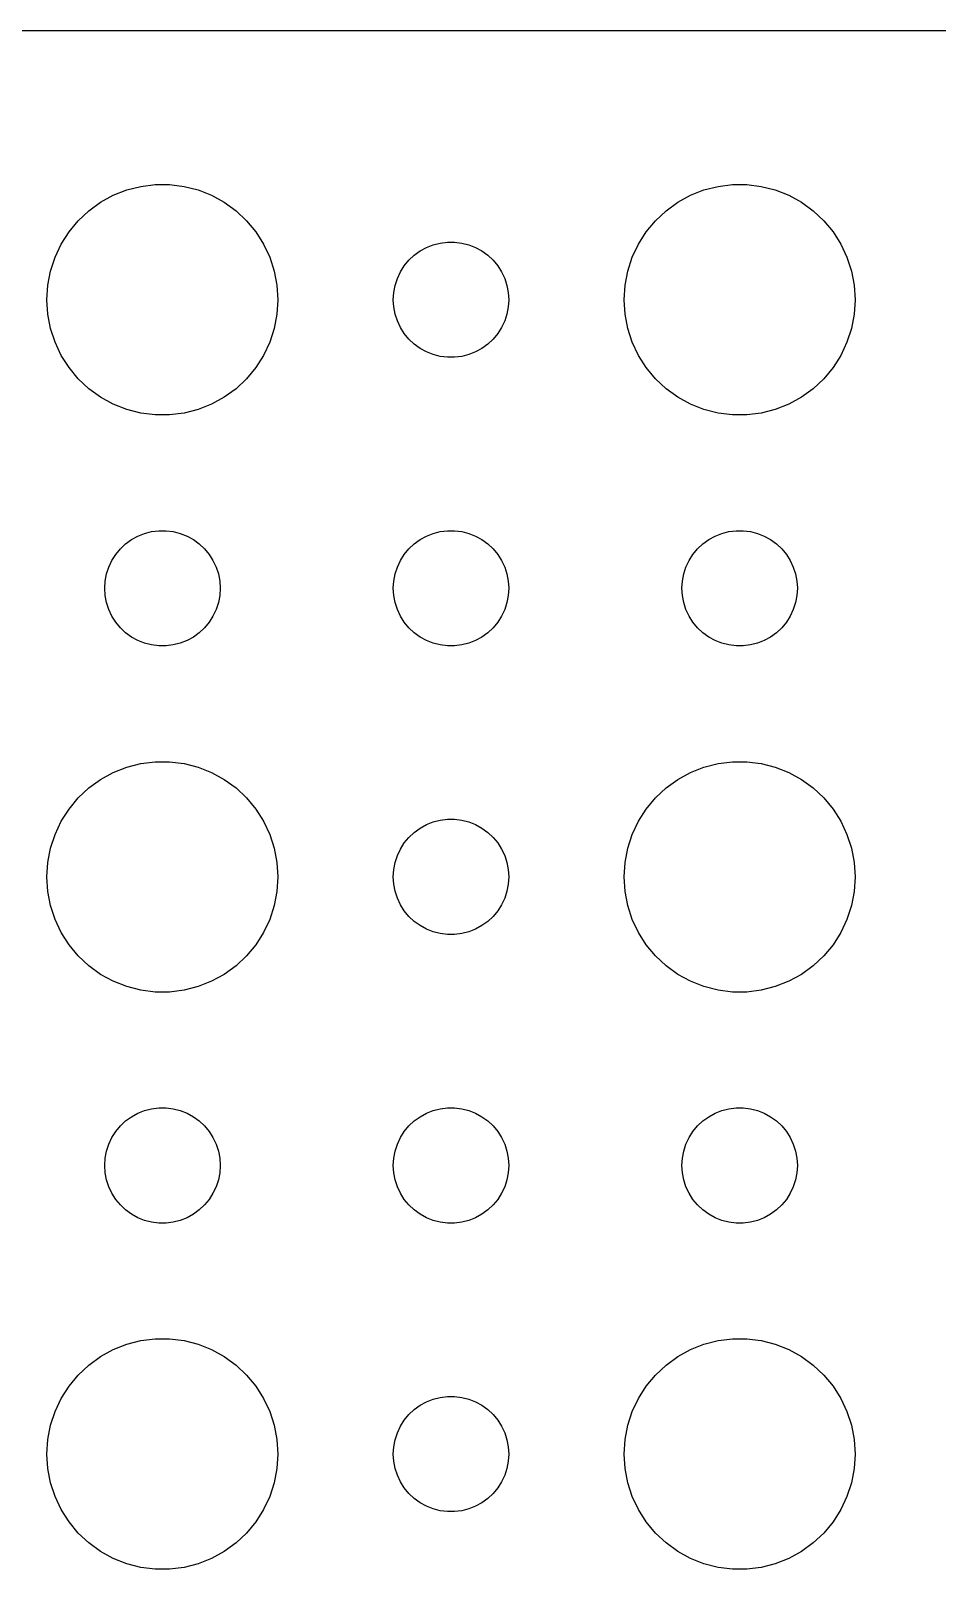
# Model space of a CAD drawing. Header units: metres. Extents: x -180 to 180, y -37 to 37.
# Drawn here: x -160.92 to -137.37, y -2.99 to 36.99 of the extents above; entities that cross this region are included whole.
import ezdxf

# ---------------------------------------------------------------- set-up
doc = ezdxf.new("R2010")
doc.units = ezdxf.units.M

msp = doc.modelspace()

# ---------------------------------------------------------------- linework, layer by layer
for p, q in [((174.814, 36.9901), (-174.814, 36.9901)), ((-158.777, 32.7145), (-158.427, 32.8532)), ((-158.427, 32.8532), (-158.062, 32.9469)), ((-158.062, 32.9469), (-157.688, 32.9941)), ((-157.688, 32.9941), (-157.312, 32.9941)), ((-157.312, 32.9941), (-156.938, 32.9469)), ((-156.938, 32.9469), (-156.573, 32.8532)), ((-156.573, 32.8532), (-156.223, 32.7145)), ((-143.777, 32.7145), (-143.427, 32.8532)), ((-143.427, 32.8532), (-143.062, 32.9469)), ((-143.062, 32.9469), (-142.688, 32.9941)), ((-142.688, 32.9941), (-142.312, 32.9941)), ((-142.312, 32.9941), (-141.938, 32.9469)), ((-141.938, 32.9469), (-141.573, 32.8532)), ((-141.573, 32.8532), (-141.223, 32.7145)), ((-159.412, 32.3115), (-159.107, 32.533)), ((-159.107, 32.533), (-158.777, 32.7145)), ((-156.223, 32.7145), (-155.893, 32.533)), ((-155.893, 32.533), (-155.588, 32.3115)), ((-144.412, 32.3115), (-144.107, 32.533)), ((-144.107, 32.533), (-143.777, 32.7145)), ((-141.223, 32.7145), (-140.893, 32.533)), ((-140.893, 32.533), (-140.588, 32.3115)), ((-159.927, 31.7634), (-159.687, 32.0536)), ((-159.687, 32.0536), (-159.412, 32.3115)), ((-155.588, 32.3115), (-155.313, 32.0536)), ((-155.313, 32.0536), (-155.073, 31.7634)), ((-144.927, 31.7634), (-144.687, 32.0536)), ((-144.687, 32.0536), (-144.412, 32.3115)), ((-140.588, 32.3115), (-140.313, 32.0536)), ((-140.313, 32.0536), (-140.073, 31.7634)), ((-160.129, 31.4453), (-159.927, 31.7634)), ((-155.073, 31.7634), (-154.871, 31.4453)), ((-145.129, 31.4453), (-144.927, 31.7634)), ((-140.073, 31.7634), (-139.871, 31.4453)), ((-160.289, 31.1044), (-160.129, 31.4453)), ((-154.871, 31.4453), (-154.711, 31.1044)), ((-150.956, 31.1558), (-150.804, 31.2665)), ((-150.804, 31.2665), (-150.639, 31.3572)), ((-150.639, 31.3572), (-150.464, 31.4266)), ((-150.464, 31.4266), (-150.281, 31.4734)), ((-150.281, 31.4734), (-150.094, 31.497)), ((-150.094, 31.497), (-149.906, 31.497)), ((-149.906, 31.497), (-149.719, 31.4734)), ((-149.719, 31.4734), (-149.536, 31.4266)), ((-149.536, 31.4266), (-149.361, 31.3572)), ((-149.361, 31.3572), (-149.196, 31.2665)), ((-149.196, 31.2665), (-149.044, 31.1558)), ((-145.289, 31.1044), (-145.129, 31.4453)), ((-139.871, 31.4453), (-139.711, 31.1044)), ((-160.406, 30.7461), (-160.289, 31.1044)), ((-154.711, 31.1044), (-154.594, 30.7461)), ((-151.314, 30.7226), (-151.214, 30.8817)), ((-151.214, 30.8817), (-151.093, 31.0268)), ((-151.093, 31.0268), (-150.956, 31.1558)), ((-149.044, 31.1558), (-148.907, 31.0268)), ((-148.907, 31.0268), (-148.786, 30.8817)), ((-148.786, 30.8817), (-148.686, 30.7226)), ((-145.406, 30.7461), (-145.289, 31.1044)), ((-139.711, 31.1044), (-139.594, 30.7461)), ((-160.476, 30.376), (-160.406, 30.7461)), ((-154.594, 30.7461), (-154.524, 30.376)), ((-151.453, 30.373), (-151.395, 30.5522)), ((-151.395, 30.5522), (-151.314, 30.7226)), ((-148.686, 30.7226), (-148.605, 30.5522)), ((-148.605, 30.5522), (-148.547, 30.373)), ((-145.476, 30.376), (-145.406, 30.7461)), ((-139.594, 30.7461), (-139.524, 30.376)), ((-160.5, 30), (-160.476, 30.376)), ((-160.476, 29.624), (-160.5, 30)), ((-154.524, 30.376), (-154.5, 30)), ((-154.5, 30), (-154.524, 29.624)), ((-151.5, 30), (-151.488, 30.188)), ((-151.488, 29.812), (-151.5, 30)), ((-151.488, 30.188), (-151.453, 30.373)), ((-148.547, 30.373), (-148.512, 30.188)), ((-148.512, 30.188), (-148.5, 30)), ((-148.5, 30), (-148.512, 29.812)), ((-145.5, 30), (-145.476, 30.376)), ((-145.476, 29.624), (-145.5, 30)), ((-139.524, 30.376), (-139.5, 30)), ((-139.5, 30), (-139.524, 29.624)), ((-160.406, 29.2539), (-160.476, 29.624)), ((-154.524, 29.624), (-154.594, 29.2539)), ((-151.453, 29.627), (-151.488, 29.812)), ((-151.395, 29.4478), (-151.453, 29.627)), ((-148.547, 29.627), (-148.605, 29.4478)), ((-148.512, 29.812), (-148.547, 29.627)), ((-145.406, 29.2539), (-145.476, 29.624)), ((-139.524, 29.624), (-139.594, 29.2539)), ((-160.289, 28.8956), (-160.406, 29.2539)), ((-154.594, 29.2539), (-154.711, 28.8956)), ((-151.314, 29.2774), (-151.395, 29.4478)), ((-151.214, 29.1183), (-151.314, 29.2774)), ((-148.686, 29.2774), (-148.786, 29.1183)), ((-148.605, 29.4478), (-148.686, 29.2774)), ((-145.289, 28.8956), (-145.406, 29.2539)), ((-139.594, 29.2539), (-139.711, 28.8956)), ((-160.129, 28.5547), (-160.289, 28.8956)), ((-154.711, 28.8956), (-154.871, 28.5547)), ((-151.093, 28.9732), (-151.214, 29.1183)), ((-150.956, 28.8442), (-151.093, 28.9732)), ((-150.804, 28.7335), (-150.956, 28.8442)), ((-149.044, 28.8442), (-149.196, 28.7335)), ((-148.907, 28.9732), (-149.044, 28.8442)), ((-148.786, 29.1183), (-148.907, 28.9732)), ((-145.129, 28.5547), (-145.289, 28.8956)), ((-139.711, 28.8956), (-139.871, 28.5547)), ((-159.927, 28.2366), (-160.129, 28.5547)), ((-154.871, 28.5547), (-155.073, 28.2366)), ((-150.639, 28.6427), (-150.804, 28.7335)), ((-150.464, 28.5734), (-150.639, 28.6427)), ((-150.281, 28.5266), (-150.464, 28.5734)), ((-150.094, 28.503), (-150.281, 28.5266)), ((-149.906, 28.503), (-150.094, 28.503)), ((-149.719, 28.5266), (-149.906, 28.503)), ((-149.536, 28.5734), (-149.719, 28.5266)), ((-149.361, 28.6427), (-149.536, 28.5734)), ((-149.196, 28.7335), (-149.361, 28.6427)), ((-144.927, 28.2366), (-145.129, 28.5547)), ((-139.871, 28.5547), (-140.073, 28.2366)), ((-159.687, 27.9464), (-159.927, 28.2366)), ((-155.073, 28.2366), (-155.313, 27.9464)), ((-144.687, 27.9464), (-144.927, 28.2366)), ((-140.073, 28.2366), (-140.313, 27.9464)), ((-159.412, 27.6884), (-159.687, 27.9464)), ((-159.107, 27.467), (-159.412, 27.6884)), ((-155.588, 27.6884), (-155.893, 27.467)), ((-155.313, 27.9464), (-155.588, 27.6884)), ((-144.412, 27.6884), (-144.687, 27.9464)), ((-144.107, 27.467), (-144.412, 27.6884)), ((-140.588, 27.6884), (-140.893, 27.467)), ((-140.313, 27.9464), (-140.588, 27.6884)), ((-158.777, 27.2855), (-159.107, 27.467)), ((-158.427, 27.1468), (-158.777, 27.2855)), ((-156.223, 27.2855), (-156.573, 27.1468)), ((-155.893, 27.467), (-156.223, 27.2855)), ((-143.777, 27.2855), (-144.107, 27.467)), ((-143.427, 27.1468), (-143.777, 27.2855)), ((-141.223, 27.2855), (-141.573, 27.1468)), ((-140.893, 27.467), (-141.223, 27.2855)), ((-158.062, 27.0531), (-158.427, 27.1468)), ((-157.688, 27.0059), (-158.062, 27.0531)), ((-157.312, 27.0059), (-157.688, 27.0059)), ((-156.938, 27.0531), (-157.312, 27.0059)), ((-156.573, 27.1468), (-156.938, 27.0531)), ((-143.062, 27.0531), (-143.427, 27.1468)), ((-142.688, 27.0059), (-143.062, 27.0531)), ((-142.312, 27.0059), (-142.688, 27.0059)), ((-141.938, 27.0531), (-142.312, 27.0059)), ((-141.573, 27.1468), (-141.938, 27.0531)), ((-157.781, 23.9734), (-157.594, 23.997)), ((-157.594, 23.997), (-157.406, 23.997)), ((-157.406, 23.997), (-157.219, 23.9734)), ((-150.281, 23.9734), (-150.094, 23.997)), ((-150.094, 23.997), (-149.906, 23.997)), ((-149.906, 23.997), (-149.719, 23.9734)), ((-142.781, 23.9734), (-142.594, 23.997)), ((-142.594, 23.997), (-142.406, 23.997)), ((-142.406, 23.997), (-142.219, 23.9734)), ((-158.593, 23.5268), (-158.456, 23.6558)), ((-158.456, 23.6558), (-158.304, 23.7665)), ((-158.304, 23.7665), (-158.139, 23.8572)), ((-158.139, 23.8572), (-157.964, 23.9266)), ((-157.964, 23.9266), (-157.781, 23.9734)), ((-157.219, 23.9734), (-157.036, 23.9266)), ((-157.036, 23.9266), (-156.861, 23.8572)), ((-156.861, 23.8572), (-156.696, 23.7665)), ((-156.696, 23.7665), (-156.544, 23.6558)), ((-156.544, 23.6558), (-156.407, 23.5268)), ((-151.093, 23.5268), (-150.956, 23.6558)), ((-150.956, 23.6558), (-150.804, 23.7665)), ((-150.804, 23.7665), (-150.639, 23.8572)), ((-150.639, 23.8572), (-150.464, 23.9266)), ((-150.464, 23.9266), (-150.281, 23.9734)), ((-149.719, 23.9734), (-149.536, 23.9266)), ((-149.536, 23.9266), (-149.361, 23.8572)), ((-149.361, 23.8572), (-149.196, 23.7665)), ((-149.196, 23.7665), (-149.044, 23.6558)), ((-149.044, 23.6558), (-148.907, 23.5268)), ((-143.593, 23.5268), (-143.456, 23.6558)), ((-143.456, 23.6558), (-143.304, 23.7665)), ((-143.304, 23.7665), (-143.139, 23.8572)), ((-143.139, 23.8572), (-142.964, 23.9266)), ((-142.964, 23.9266), (-142.781, 23.9734)), ((-142.219, 23.9734), (-142.036, 23.9266)), ((-142.036, 23.9266), (-141.861, 23.8572)), ((-141.861, 23.8572), (-141.696, 23.7665)), ((-141.696, 23.7665), (-141.544, 23.6558)), ((-141.544, 23.6558), (-141.407, 23.5268)), ((-158.895, 23.0522), (-158.814, 23.2226)), ((-158.814, 23.2226), (-158.714, 23.3817)), ((-158.714, 23.3817), (-158.593, 23.5268)), ((-156.407, 23.5268), (-156.286, 23.3817)), ((-156.286, 23.3817), (-156.186, 23.2226)), ((-156.186, 23.2226), (-156.105, 23.0522)), ((-151.395, 23.0522), (-151.314, 23.2226)), ((-151.314, 23.2226), (-151.214, 23.3817)), ((-151.214, 23.3817), (-151.093, 23.5268)), ((-148.907, 23.5268), (-148.786, 23.3817)), ((-148.786, 23.3817), (-148.686, 23.2226)), ((-148.686, 23.2226), (-148.605, 23.0522)), ((-143.895, 23.0522), (-143.814, 23.2226)), ((-143.814, 23.2226), (-143.714, 23.3817)), ((-143.714, 23.3817), (-143.593, 23.5268)), ((-141.407, 23.5268), (-141.286, 23.3817)), ((-141.286, 23.3817), (-141.186, 23.2226)), ((-141.186, 23.2226), (-141.105, 23.0522)), ((-158.988, 22.688), (-158.953, 22.873)), ((-158.953, 22.873), (-158.895, 23.0522)), ((-156.105, 23.0522), (-156.047, 22.873)), ((-156.047, 22.873), (-156.012, 22.688)), ((-151.488, 22.688), (-151.453, 22.873)), ((-151.453, 22.873), (-151.395, 23.0522)), ((-148.605, 23.0522), (-148.547, 22.873)), ((-148.547, 22.873), (-148.512, 22.688)), ((-143.988, 22.688), (-143.953, 22.873)), ((-143.953, 22.873), (-143.895, 23.0522)), ((-141.105, 23.0522), (-141.047, 22.873)), ((-141.047, 22.873), (-141.012, 22.688)), ((-159, 22.5), (-158.988, 22.688)), ((-158.988, 22.312), (-159, 22.5)), ((-156.012, 22.688), (-156, 22.5)), ((-156, 22.5), (-156.012, 22.312)), ((-151.5, 22.5), (-151.488, 22.688)), ((-151.488, 22.312), (-151.5, 22.5)), ((-148.512, 22.688), (-148.5, 22.5)), ((-148.5, 22.5), (-148.512, 22.312)), ((-144, 22.5), (-143.988, 22.688)), ((-143.988, 22.312), (-144, 22.5)), ((-141.012, 22.688), (-141, 22.5)), ((-141, 22.5), (-141.012, 22.312)), ((-158.953, 22.127), (-158.988, 22.312)), ((-158.895, 21.9478), (-158.953, 22.127)), ((-156.047, 22.127), (-156.105, 21.9478)), ((-156.012, 22.312), (-156.047, 22.127)), ((-151.453, 22.127), (-151.488, 22.312)), ((-151.395, 21.9478), (-151.453, 22.127)), ((-148.547, 22.127), (-148.605, 21.9478)), ((-148.512, 22.312), (-148.547, 22.127)), ((-143.953, 22.127), (-143.988, 22.312)), ((-143.895, 21.9478), (-143.953, 22.127)), ((-141.047, 22.127), (-141.105, 21.9478)), ((-141.012, 22.312), (-141.047, 22.127)), ((-158.814, 21.7774), (-158.895, 21.9478)), ((-158.714, 21.6183), (-158.814, 21.7774)), ((-158.593, 21.4732), (-158.714, 21.6183)), ((-156.286, 21.6183), (-156.407, 21.4732)), ((-156.186, 21.7774), (-156.286, 21.6183)), ((-156.105, 21.9478), (-156.186, 21.7774)), ((-151.314, 21.7774), (-151.395, 21.9478)), ((-151.214, 21.6183), (-151.314, 21.7774)), ((-151.093, 21.4732), (-151.214, 21.6183)), ((-148.786, 21.6183), (-148.907, 21.4732)), ((-148.686, 21.7774), (-148.786, 21.6183)), ((-148.605, 21.9478), (-148.686, 21.7774)), ((-143.814, 21.7774), (-143.895, 21.9478)), ((-143.714, 21.6183), (-143.814, 21.7774)), ((-143.593, 21.4732), (-143.714, 21.6183)), ((-141.286, 21.6183), (-141.407, 21.4732)), ((-141.186, 21.7774), (-141.286, 21.6183)), ((-141.105, 21.9478), (-141.186, 21.7774)), ((-158.456, 21.3442), (-158.593, 21.4732)), ((-158.304, 21.2335), (-158.456, 21.3442)), ((-158.139, 21.1427), (-158.304, 21.2335)), ((-156.696, 21.2335), (-156.861, 21.1427)), ((-156.544, 21.3442), (-156.696, 21.2335)), ((-156.407, 21.4732), (-156.544, 21.3442)), ((-150.956, 21.3442), (-151.093, 21.4732)), ((-150.804, 21.2335), (-150.956, 21.3442)), ((-150.639, 21.1427), (-150.804, 21.2335)), ((-149.196, 21.2335), (-149.361, 21.1427)), ((-149.044, 21.3442), (-149.196, 21.2335)), ((-148.907, 21.4732), (-149.044, 21.3442)), ((-143.456, 21.3442), (-143.593, 21.4732)), ((-143.304, 21.2335), (-143.456, 21.3442)), ((-143.139, 21.1427), (-143.304, 21.2335)), ((-141.696, 21.2335), (-141.861, 21.1427)), ((-141.544, 21.3442), (-141.696, 21.2335)), ((-141.407, 21.4732), (-141.544, 21.3442)), ((-157.964, 21.0734), (-158.139, 21.1427)), ((-157.781, 21.0266), (-157.964, 21.0734)), ((-157.594, 21.003), (-157.781, 21.0266)), ((-157.406, 21.003), (-157.594, 21.003)), ((-157.219, 21.0266), (-157.406, 21.003)), ((-157.036, 21.0734), (-157.219, 21.0266)), ((-156.861, 21.1427), (-157.036, 21.0734)), ((-150.464, 21.0734), (-150.639, 21.1427)), ((-150.281, 21.0266), (-150.464, 21.0734)), ((-150.094, 21.003), (-150.281, 21.0266)), ((-149.906, 21.003), (-150.094, 21.003)), ((-149.719, 21.0266), (-149.906, 21.003)), ((-149.536, 21.0734), (-149.719, 21.0266)), ((-149.361, 21.1427), (-149.536, 21.0734)), ((-142.964, 21.0734), (-143.139, 21.1427)), ((-142.781, 21.0266), (-142.964, 21.0734)), ((-142.594, 21.003), (-142.781, 21.0266)), ((-142.406, 21.003), (-142.594, 21.003)), ((-142.219, 21.0266), (-142.406, 21.003)), ((-142.036, 21.0734), (-142.219, 21.0266)), ((-141.861, 21.1427), (-142.036, 21.0734)), ((-158.062, 17.9469), (-157.688, 17.9941)), ((-157.688, 17.9941), (-157.312, 17.9941)), ((-157.312, 17.9941), (-156.938, 17.9469)), ((-143.062, 17.9469), (-142.688, 17.9941)), ((-142.688, 17.9941), (-142.312, 17.9941)), ((-142.312, 17.9941), (-141.938, 17.9469)), ((-159.107, 17.533), (-158.777, 17.7145)), ((-158.777, 17.7145), (-158.427, 17.8532)), ((-158.427, 17.8532), (-158.062, 17.9469)), ((-156.938, 17.9469), (-156.573, 17.8532)), ((-156.573, 17.8532), (-156.223, 17.7145)), ((-156.223, 17.7145), (-155.893, 17.533)), ((-144.107, 17.533), (-143.777, 17.7145)), ((-143.777, 17.7145), (-143.427, 17.8532)), ((-143.427, 17.8532), (-143.062, 17.9469)), ((-141.938, 17.9469), (-141.573, 17.8532)), ((-141.573, 17.8532), (-141.223, 17.7145)), ((-141.223, 17.7145), (-140.893, 17.533)), ((-159.687, 17.0536), (-159.412, 17.3115)), ((-159.412, 17.3115), (-159.107, 17.533)), ((-155.893, 17.533), (-155.588, 17.3115)), ((-155.588, 17.3115), (-155.313, 17.0536)), ((-144.687, 17.0536), (-144.412, 17.3115)), ((-144.412, 17.3115), (-144.107, 17.533)), ((-140.893, 17.533), (-140.588, 17.3115)), ((-140.588, 17.3115), (-140.313, 17.0536)), ((-159.927, 16.7634), (-159.687, 17.0536)), ((-155.313, 17.0536), (-155.073, 16.7634)), ((-144.927, 16.7634), (-144.687, 17.0536)), ((-140.313, 17.0536), (-140.073, 16.7634)), ((-160.289, 16.1044), (-160.129, 16.4453)), ((-160.129, 16.4453), (-159.927, 16.7634)), ((-155.073, 16.7634), (-154.871, 16.4453)), ((-154.871, 16.4453), (-154.711, 16.1044)), ((-150.639, 16.3572), (-150.464, 16.4266)), ((-150.464, 16.4266), (-150.281, 16.4734)), ((-150.281, 16.4734), (-150.094, 16.497)), ((-150.094, 16.497), (-149.906, 16.497)), ((-149.906, 16.497), (-149.719, 16.4734)), ((-149.719, 16.4734), (-149.536, 16.4266)), ((-149.536, 16.4266), (-149.361, 16.3572)), ((-145.289, 16.1044), (-145.129, 16.4453)), ((-145.129, 16.4453), (-144.927, 16.7634)), ((-140.073, 16.7634), (-139.871, 16.4453)), ((-139.871, 16.4453), (-139.711, 16.1044)), ((-160.406, 15.7461), (-160.289, 16.1044)), ((-154.711, 16.1044), (-154.594, 15.7461)), ((-151.214, 15.8817), (-151.093, 16.0268)), ((-151.093, 16.0268), (-150.956, 16.1558)), ((-150.956, 16.1558), (-150.804, 16.2665)), ((-150.804, 16.2665), (-150.639, 16.3572)), ((-149.361, 16.3572), (-149.196, 16.2665)), ((-149.196, 16.2665), (-149.044, 16.1558)), ((-149.044, 16.1558), (-148.907, 16.0268)), ((-148.907, 16.0268), (-148.786, 15.8817)), ((-145.406, 15.7461), (-145.289, 16.1044)), ((-139.711, 16.1044), (-139.594, 15.7461)), ((-160.476, 15.376), (-160.406, 15.7461)), ((-154.594, 15.7461), (-154.524, 15.376)), ((-151.395, 15.5522), (-151.314, 15.7226)), ((-151.314, 15.7226), (-151.214, 15.8817)), ((-148.786, 15.8817), (-148.686, 15.7226)), ((-148.686, 15.7226), (-148.605, 15.5522)), ((-145.476, 15.376), (-145.406, 15.7461)), ((-139.594, 15.7461), (-139.524, 15.376)), ((-160.5, 15), (-160.476, 15.376)), ((-154.524, 15.376), (-154.5, 15)), ((-151.488, 15.188), (-151.453, 15.373)), ((-151.453, 15.373), (-151.395, 15.5522)), ((-148.605, 15.5522), (-148.547, 15.373)), ((-148.547, 15.373), (-148.512, 15.188)), ((-145.5, 15), (-145.476, 15.376)), ((-139.524, 15.376), (-139.5, 15)), ((-160.476, 14.624), (-160.5, 15)), ((-154.5, 15), (-154.524, 14.624)), ((-151.5, 15), (-151.488, 15.188)), ((-151.488, 14.812), (-151.5, 15)), ((-151.453, 14.627), (-151.488, 14.812)), ((-148.512, 14.812), (-148.547, 14.627)), ((-148.512, 15.188), (-148.5, 15)), ((-148.5, 15), (-148.512, 14.812)), ((-145.476, 14.624), (-145.5, 15)), ((-139.5, 15), (-139.524, 14.624)), ((-160.406, 14.2539), (-160.476, 14.624)), ((-154.524, 14.624), (-154.594, 14.2539)), ((-151.395, 14.4478), (-151.453, 14.627)), ((-151.314, 14.2774), (-151.395, 14.4478)), ((-148.605, 14.4478), (-148.686, 14.2774)), ((-148.547, 14.627), (-148.605, 14.4478)), ((-145.406, 14.2539), (-145.476, 14.624)), ((-139.524, 14.624), (-139.594, 14.2539)), ((-160.289, 13.8956), (-160.406, 14.2539)), ((-154.594, 14.2539), (-154.711, 13.8956)), ((-151.214, 14.1183), (-151.314, 14.2774)), ((-151.093, 13.9732), (-151.214, 14.1183)), ((-148.786, 14.1183), (-148.907, 13.9732)), ((-148.686, 14.2774), (-148.786, 14.1183)), ((-145.289, 13.8956), (-145.406, 14.2539)), ((-139.594, 14.2539), (-139.711, 13.8956)), ((-160.129, 13.5547), (-160.289, 13.8956)), ((-154.711, 13.8956), (-154.871, 13.5547)), ((-150.956, 13.8442), (-151.093, 13.9732)), ((-150.804, 13.7335), (-150.956, 13.8442)), ((-150.639, 13.6427), (-150.804, 13.7335)), ((-150.464, 13.5734), (-150.639, 13.6427)), ((-149.361, 13.6427), (-149.536, 13.5734)), ((-149.196, 13.7335), (-149.361, 13.6427)), ((-149.044, 13.8442), (-149.196, 13.7335)), ((-148.907, 13.9732), (-149.044, 13.8442)), ((-145.129, 13.5547), (-145.289, 13.8956)), ((-139.711, 13.8956), (-139.871, 13.5547)), ((-159.927, 13.2366), (-160.129, 13.5547)), ((-159.687, 12.9464), (-159.927, 13.2366)), ((-155.073, 13.2366), (-155.313, 12.9464)), ((-154.871, 13.5547), (-155.073, 13.2366)), ((-150.281, 13.5266), (-150.464, 13.5734)), ((-150.094, 13.5029), (-150.281, 13.5266)), ((-149.906, 13.5029), (-150.094, 13.5029)), ((-149.719, 13.5266), (-149.906, 13.5029)), ((-149.536, 13.5734), (-149.719, 13.5266)), ((-144.927, 13.2366), (-145.129, 13.5547)), ((-144.687, 12.9464), (-144.927, 13.2366)), ((-140.073, 13.2366), (-140.313, 12.9464)), ((-139.871, 13.5547), (-140.073, 13.2366)), ((-159.412, 12.6884), (-159.687, 12.9464)), ((-155.313, 12.9464), (-155.588, 12.6884)), ((-144.412, 12.6884), (-144.687, 12.9464)), ((-140.313, 12.9464), (-140.588, 12.6884)), ((-159.107, 12.467), (-159.412, 12.6884)), ((-158.777, 12.2855), (-159.107, 12.467)), ((-155.893, 12.467), (-156.223, 12.2855)), ((-155.588, 12.6884), (-155.893, 12.467)), ((-144.107, 12.467), (-144.412, 12.6884)), ((-143.777, 12.2855), (-144.107, 12.467)), ((-140.893, 12.467), (-141.223, 12.2855)), ((-140.588, 12.6884), (-140.893, 12.467)), ((-158.427, 12.1468), (-158.777, 12.2855)), ((-158.062, 12.0531), (-158.427, 12.1468)), ((-157.688, 12.0059), (-158.062, 12.0531)), ((-157.312, 12.0059), (-157.688, 12.0059)), ((-156.938, 12.0531), (-157.312, 12.0059)), ((-156.573, 12.1468), (-156.938, 12.0531)), ((-156.223, 12.2855), (-156.573, 12.1468)), ((-143.427, 12.1468), (-143.777, 12.2855)), ((-143.062, 12.0531), (-143.427, 12.1468)), ((-142.688, 12.0059), (-143.062, 12.0531)), ((-142.312, 12.0059), (-142.688, 12.0059)), ((-141.938, 12.0531), (-142.312, 12.0059)), ((-141.573, 12.1468), (-141.938, 12.0531)), ((-141.223, 12.2855), (-141.573, 12.1468)), ((-158.304, 8.76648), (-158.139, 8.85724)), ((-158.139, 8.85724), (-157.964, 8.92657)), ((-157.964, 8.92657), (-157.781, 8.97342)), ((-157.781, 8.97342), (-157.594, 8.99704)), ((-157.594, 8.99704), (-157.406, 8.99704)), ((-157.406, 8.99704), (-157.219, 8.97342)), ((-157.219, 8.97342), (-157.036, 8.92657)), ((-157.036, 8.92657), (-156.861, 8.85724)), ((-156.861, 8.85724), (-156.696, 8.76648)), ((-150.804, 8.76648), (-150.639, 8.85724)), ((-150.639, 8.85724), (-150.464, 8.92657)), ((-150.464, 8.92657), (-150.281, 8.97342)), ((-150.281, 8.97342), (-150.094, 8.99704)), ((-150.094, 8.99704), (-149.906, 8.99704)), ((-149.906, 8.99704), (-149.719, 8.97342)), ((-149.719, 8.97342), (-149.536, 8.92657)), ((-149.536, 8.92657), (-149.361, 8.85724)), ((-149.361, 8.85724), (-149.196, 8.76648)), ((-143.304, 8.76648), (-143.139, 8.85724)), ((-143.139, 8.85724), (-142.964, 8.92657)), ((-142.964, 8.92657), (-142.781, 8.97342)), ((-142.781, 8.97342), (-142.594, 8.99704)), ((-142.594, 8.99704), (-142.406, 8.99704)), ((-142.406, 8.99704), (-142.219, 8.97342)), ((-142.219, 8.97342), (-142.036, 8.92657)), ((-142.036, 8.92657), (-141.861, 8.85724)), ((-141.861, 8.85724), (-141.696, 8.76648)), ((-158.714, 8.38167), (-158.593, 8.52681)), ((-158.593, 8.52681), (-158.456, 8.65576)), ((-158.456, 8.65576), (-158.304, 8.76648)), ((-156.696, 8.76648), (-156.544, 8.65576)), ((-156.544, 8.65576), (-156.407, 8.52681)), ((-156.407, 8.52681), (-156.286, 8.38167)), ((-151.214, 8.38167), (-151.093, 8.52681)), ((-151.093, 8.52681), (-150.956, 8.65576)), ((-150.956, 8.65576), (-150.804, 8.76648)), ((-149.196, 8.76648), (-149.044, 8.65576)), ((-149.044, 8.65576), (-148.907, 8.52681)), ((-148.907, 8.52681), (-148.786, 8.38167)), ((-143.714, 8.38167), (-143.593, 8.52681)), ((-143.593, 8.52681), (-143.456, 8.65576)), ((-143.456, 8.65576), (-143.304, 8.76648)), ((-141.696, 8.76648), (-141.544, 8.65576)), ((-141.544, 8.65576), (-141.407, 8.52681)), ((-141.407, 8.52681), (-141.286, 8.38167)), ((-158.953, 7.87303), (-158.895, 8.05219)), ((-158.895, 8.05219), (-158.814, 8.22263)), ((-158.814, 8.22263), (-158.714, 8.38167)), ((-156.286, 8.38167), (-156.186, 8.22263)), ((-156.186, 8.22263), (-156.105, 8.05219)), ((-156.105, 8.05219), (-156.047, 7.87303)), ((-151.453, 7.87303), (-151.395, 8.05219)), ((-151.395, 8.05219), (-151.314, 8.22263)), ((-151.314, 8.22263), (-151.214, 8.38167)), ((-148.786, 8.38167), (-148.686, 8.22263)), ((-148.686, 8.22263), (-148.605, 8.05219)), ((-148.605, 8.05219), (-148.547, 7.87303)), ((-143.953, 7.87303), (-143.895, 8.05219)), ((-143.895, 8.05219), (-143.814, 8.22263)), ((-143.814, 8.22263), (-143.714, 8.38167)), ((-141.286, 8.38167), (-141.186, 8.22263)), ((-141.186, 8.22263), (-141.105, 8.05219)), ((-141.105, 8.05219), (-141.047, 7.87303)), ((-159, 7.5), (-158.988, 7.68799)), ((-158.988, 7.68799), (-158.953, 7.87303)), ((-156.047, 7.87303), (-156.012, 7.68799)), ((-156.012, 7.68799), (-156, 7.5)), ((-151.5, 7.5), (-151.488, 7.68799)), ((-151.488, 7.68799), (-151.453, 7.87303)), ((-148.547, 7.87303), (-148.512, 7.68799)), ((-148.512, 7.68799), (-148.5, 7.5)), ((-144, 7.5), (-143.988, 7.68799)), ((-143.988, 7.68799), (-143.953, 7.87303)), ((-141.047, 7.87303), (-141.012, 7.68799)), ((-141.012, 7.68799), (-141, 7.5)), ((-158.988, 7.312), (-159, 7.5)), ((-158.953, 7.12695), (-158.988, 7.312)), ((-156.012, 7.312), (-156.047, 7.12695)), ((-156, 7.5), (-156.012, 7.312)), ((-151.488, 7.312), (-151.5, 7.5)), ((-151.453, 7.12695), (-151.488, 7.312)), ((-148.512, 7.312), (-148.547, 7.12695)), ((-148.5, 7.5), (-148.512, 7.312)), ((-143.988, 7.312), (-144, 7.5)), ((-143.953, 7.12695), (-143.988, 7.312)), ((-141.012, 7.312), (-141.047, 7.12695)), ((-141, 7.5), (-141.012, 7.312)), ((-158.895, 6.9478), (-158.953, 7.12695)), ((-158.814, 6.77736), (-158.895, 6.9478)), ((-156.105, 6.9478), (-156.186, 6.77736)), ((-156.047, 7.12695), (-156.105, 6.9478)), ((-151.395, 6.9478), (-151.453, 7.12695)), ((-151.314, 6.77736), (-151.395, 6.9478)), ((-148.605, 6.9478), (-148.686, 6.77736)), ((-148.547, 7.12695), (-148.605, 6.9478)), ((-143.895, 6.9478), (-143.953, 7.12695)), ((-143.814, 6.77736), (-143.895, 6.9478)), ((-141.105, 6.9478), (-141.186, 6.77736)), ((-141.047, 7.12695), (-141.105, 6.9478)), ((-158.714, 6.61832), (-158.814, 6.77736)), ((-158.593, 6.47318), (-158.714, 6.61832)), ((-158.456, 6.34422), (-158.593, 6.47318)), ((-156.407, 6.47318), (-156.544, 6.34422)), ((-156.286, 6.61832), (-156.407, 6.47318)), ((-156.186, 6.77736), (-156.286, 6.61832)), ((-151.214, 6.61832), (-151.314, 6.77736)), ((-151.093, 6.47318), (-151.214, 6.61832)), ((-150.956, 6.34422), (-151.093, 6.47318)), ((-148.907, 6.47318), (-149.044, 6.34422)), ((-148.786, 6.61832), (-148.907, 6.47318)), ((-148.686, 6.77736), (-148.786, 6.61832)), ((-143.714, 6.61832), (-143.814, 6.77736)), ((-143.593, 6.47318), (-143.714, 6.61832)), ((-143.456, 6.34422), (-143.593, 6.47318)), ((-141.407, 6.47318), (-141.544, 6.34422)), ((-141.286, 6.61832), (-141.407, 6.47318)), ((-141.186, 6.77736), (-141.286, 6.61832)), ((-158.304, 6.23351), (-158.456, 6.34422)), ((-158.139, 6.14275), (-158.304, 6.23351)), ((-157.964, 6.07341), (-158.139, 6.14275)), ((-157.781, 6.02657), (-157.964, 6.07341)), ((-157.594, 6.00294), (-157.781, 6.02657)), ((-157.406, 6.00294), (-157.594, 6.00294)), ((-157.219, 6.02657), (-157.406, 6.00294)), ((-157.036, 6.07341), (-157.219, 6.02657)), ((-156.861, 6.14275), (-157.036, 6.07341)), ((-156.696, 6.23351), (-156.861, 6.14275)), ((-156.544, 6.34422), (-156.696, 6.23351)), ((-150.804, 6.23351), (-150.956, 6.34422)), ((-150.639, 6.14275), (-150.804, 6.23351)), ((-150.464, 6.07341), (-150.639, 6.14275)), ((-150.281, 6.02657), (-150.464, 6.07341)), ((-150.094, 6.00294), (-150.281, 6.02657)), ((-149.906, 6.00294), (-150.094, 6.00294)), ((-149.719, 6.02657), (-149.906, 6.00294)), ((-149.536, 6.07341), (-149.719, 6.02657)), ((-149.361, 6.14275), (-149.536, 6.07341)), ((-149.196, 6.23351), (-149.361, 6.14275)), ((-149.044, 6.34422), (-149.196, 6.23351)), ((-143.304, 6.23351), (-143.456, 6.34422)), ((-143.139, 6.14275), (-143.304, 6.23351)), ((-142.964, 6.07341), (-143.139, 6.14275)), ((-142.781, 6.02657), (-142.964, 6.07341)), ((-142.594, 6.00294), (-142.781, 6.02657)), ((-142.406, 6.00294), (-142.594, 6.00294)), ((-142.219, 6.02657), (-142.406, 6.00294)), ((-142.036, 6.07341), (-142.219, 6.02657)), ((-141.861, 6.14275), (-142.036, 6.07341)), ((-141.696, 6.23351), (-141.861, 6.14275)), ((-141.544, 6.34422), (-141.696, 6.23351)), ((-158.777, 2.71448), (-158.427, 2.85316)), ((-158.427, 2.85316), (-158.062, 2.94685)), ((-158.062, 2.94685), (-157.688, 2.99408)), ((-157.688, 2.99408), (-157.312, 2.99408)), ((-157.312, 2.99408), (-156.938, 2.94685)), ((-156.938, 2.94685), (-156.573, 2.85316)), ((-156.573, 2.85316), (-156.223, 2.71448)), ((-143.777, 2.71448), (-143.427, 2.85316)), ((-143.427, 2.85316), (-143.062, 2.94685)), ((-143.062, 2.94685), (-142.688, 2.99408)), ((-142.688, 2.99408), (-142.312, 2.99408)), ((-142.312, 2.99408), (-141.938, 2.94685)), ((-141.938, 2.94685), (-141.573, 2.85316)), ((-141.573, 2.85316), (-141.223, 2.71448)), ((-159.412, 2.31154), (-159.107, 2.53297)), ((-159.107, 2.53297), (-158.777, 2.71448)), ((-156.223, 2.71448), (-155.893, 2.53297)), ((-155.893, 2.53297), (-155.588, 2.31154)), ((-144.412, 2.31154), (-144.107, 2.53297)), ((-144.107, 2.53297), (-143.777, 2.71448)), ((-141.223, 2.71448), (-140.893, 2.53297)), ((-140.893, 2.53297), (-140.588, 2.31154)), ((-159.927, 1.76335), (-159.687, 2.05363)), ((-159.687, 2.05363), (-159.412, 2.31154)), ((-155.588, 2.31154), (-155.313, 2.05363)), ((-155.313, 2.05363), (-155.073, 1.76335)), ((-144.927, 1.76335), (-144.687, 2.05363)), ((-144.687, 2.05363), (-144.412, 2.31154)), ((-140.588, 2.31154), (-140.313, 2.05363)), ((-140.313, 2.05363), (-140.073, 1.76335)), ((-160.129, 1.44525), (-159.927, 1.76335)), ((-155.073, 1.76335), (-154.871, 1.44525)), ((-145.129, 1.44525), (-144.927, 1.76335)), ((-140.073, 1.76335), (-139.871, 1.44525)), ((-160.289, 1.10437), (-160.129, 1.44525)), ((-154.871, 1.44525), (-154.711, 1.10437)), ((-150.956, 1.15576), (-150.804, 1.26648)), ((-150.804, 1.26648), (-150.639, 1.35724)), ((-150.639, 1.35724), (-150.464, 1.42657)), ((-150.464, 1.42657), (-150.281, 1.47342)), ((-150.281, 1.47342), (-150.094, 1.49704)), ((-150.094, 1.49704), (-149.906, 1.49704)), ((-149.906, 1.49704), (-149.719, 1.47342)), ((-149.719, 1.47342), (-149.536, 1.42657)), ((-149.536, 1.42657), (-149.361, 1.35724)), ((-149.361, 1.35724), (-149.196, 1.26648)), ((-149.196, 1.26648), (-149.044, 1.15576)), ((-145.289, 1.10437), (-145.129, 1.44525)), ((-139.871, 1.44525), (-139.711, 1.10437)), ((-160.406, 0.746063), (-160.289, 1.10437)), ((-154.711, 1.10437), (-154.594, 0.746063)), ((-151.314, 0.722626), (-151.214, 0.881668)), ((-151.214, 0.881668), (-151.093, 1.02681)), ((-151.093, 1.02681), (-150.956, 1.15576)), ((-149.044, 1.15576), (-148.907, 1.02681)), ((-148.907, 1.02681), (-148.786, 0.881668)), ((-148.786, 0.881668), (-148.686, 0.722626)), ((-145.406, 0.746063), (-145.289, 1.10437)), ((-139.711, 1.10437), (-139.594, 0.746063)), ((-160.476, 0.375992), (-160.406, 0.746063)), ((-154.594, 0.746063), (-154.524, 0.375992)), ((-151.453, 0.373032), (-151.395, 0.552185)), ((-151.395, 0.552185), (-151.314, 0.722626)), ((-148.686, 0.722626), (-148.605, 0.552185)), ((-148.605, 0.552185), (-148.547, 0.373032)), ((-145.476, 0.375992), (-145.406, 0.746063)), ((-139.594, 0.746063), (-139.524, 0.375992)), ((-160.5, 0), (-160.476, 0.375992)), ((-160.476, -0.375992), (-160.5, 0)), ((-154.524, 0.375992), (-154.5, 0)), ((-154.5, 0), (-154.524, -0.375992)), ((-151.5, 0), (-151.488, 0.187988)), ((-151.488, -0.187988), (-151.5, 0)), ((-151.488, 0.187988), (-151.453, 0.373032)), ((-148.547, 0.373032), (-148.512, 0.187988)), ((-148.512, 0.187988), (-148.5, 0)), ((-148.5, 0), (-148.512, -0.187988)), ((-145.5, 0), (-145.476, 0.375992)), ((-145.476, -0.375992), (-145.5, 0)), ((-139.524, 0.375992), (-139.5, 0)), ((-139.5, 0), (-139.524, -0.375992)), ((-160.406, -0.746063), (-160.476, -0.375992)), ((-154.524, -0.375992), (-154.594, -0.746063)), ((-151.453, -0.373032), (-151.488, -0.187988)), ((-151.395, -0.552185), (-151.453, -0.373032)), ((-148.547, -0.373032), (-148.605, -0.552185)), ((-148.512, -0.187988), (-148.547, -0.373032)), ((-145.406, -0.746063), (-145.476, -0.375992)), ((-139.524, -0.375992), (-139.594, -0.746063)), ((-160.289, -1.10437), (-160.406, -0.746063)), ((-154.594, -0.746063), (-154.711, -1.10437)), ((-151.314, -0.722626), (-151.395, -0.552185)), ((-151.214, -0.881668), (-151.314, -0.722626)), ((-148.686, -0.722626), (-148.786, -0.881668)), ((-148.605, -0.552185), (-148.686, -0.722626)), ((-145.289, -1.10437), (-145.406, -0.746063)), ((-139.594, -0.746063), (-139.711, -1.10437)), ((-160.129, -1.44525), (-160.289, -1.10437)), ((-154.711, -1.10437), (-154.871, -1.44525)), ((-151.093, -1.02681), (-151.214, -0.881668)), ((-150.956, -1.15576), (-151.093, -1.02681)), ((-150.804, -1.26648), (-150.956, -1.15576)), ((-149.044, -1.15576), (-149.196, -1.26648)), ((-148.907, -1.02681), (-149.044, -1.15576)), ((-148.786, -0.881668), (-148.907, -1.02681)), ((-145.129, -1.44525), (-145.289, -1.10437)), ((-139.711, -1.10437), (-139.871, -1.44525)), ((-159.927, -1.76335), (-160.129, -1.44525)), ((-154.871, -1.44525), (-155.073, -1.76335)), ((-150.639, -1.35724), (-150.804, -1.26648)), ((-150.464, -1.42657), (-150.639, -1.35724)), ((-150.281, -1.47342), (-150.464, -1.42657)), ((-150.094, -1.49704), (-150.281, -1.47342)), ((-149.906, -1.49704), (-150.094, -1.49704)), ((-149.719, -1.47342), (-149.906, -1.49704)), ((-149.536, -1.42657), (-149.719, -1.47342)), ((-149.361, -1.35724), (-149.536, -1.42657)), ((-149.196, -1.26648), (-149.361, -1.35724)), ((-144.927, -1.76335), (-145.129, -1.44525)), ((-139.871, -1.44525), (-140.073, -1.76335)), ((-159.687, -2.05363), (-159.927, -1.76335)), ((-155.073, -1.76335), (-155.313, -2.05363)), ((-144.687, -2.05363), (-144.927, -1.76335)), ((-140.073, -1.76335), (-140.313, -2.05363)), ((-159.412, -2.31154), (-159.687, -2.05363)), ((-159.107, -2.53297), (-159.412, -2.31154)), ((-155.588, -2.31154), (-155.893, -2.53297)), ((-155.313, -2.05363), (-155.588, -2.31154)), ((-144.412, -2.31154), (-144.687, -2.05363)), ((-144.107, -2.53297), (-144.412, -2.31154)), ((-140.588, -2.31154), (-140.893, -2.53297)), ((-140.313, -2.05363), (-140.588, -2.31154)), ((-158.777, -2.71448), (-159.107, -2.53297)), ((-158.427, -2.85316), (-158.777, -2.71448)), ((-156.223, -2.71448), (-156.573, -2.85316)), ((-155.893, -2.53297), (-156.223, -2.71448)), ((-143.777, -2.71448), (-144.107, -2.53297)), ((-143.427, -2.85316), (-143.777, -2.71448)), ((-141.223, -2.71448), (-141.573, -2.85316)), ((-140.893, -2.53297), (-141.223, -2.71448)), ((-158.062, -2.94685), (-158.427, -2.85316)), ((-157.688, -2.99408), (-158.062, -2.94685)), ((-157.312, -2.99408), (-157.688, -2.99408)), ((-156.938, -2.94685), (-157.312, -2.99408)), ((-156.573, -2.85316), (-156.938, -2.94685)), ((-143.062, -2.94685), (-143.427, -2.85316)), ((-142.688, -2.99408), (-143.062, -2.94685)), ((-142.312, -2.99408), (-142.688, -2.99408)), ((-141.938, -2.94685), (-142.312, -2.99408)), ((-141.573, -2.85316), (-141.938, -2.94685))]:
    msp.add_line(p, q)

doc.saveas('drawing.dxf')
